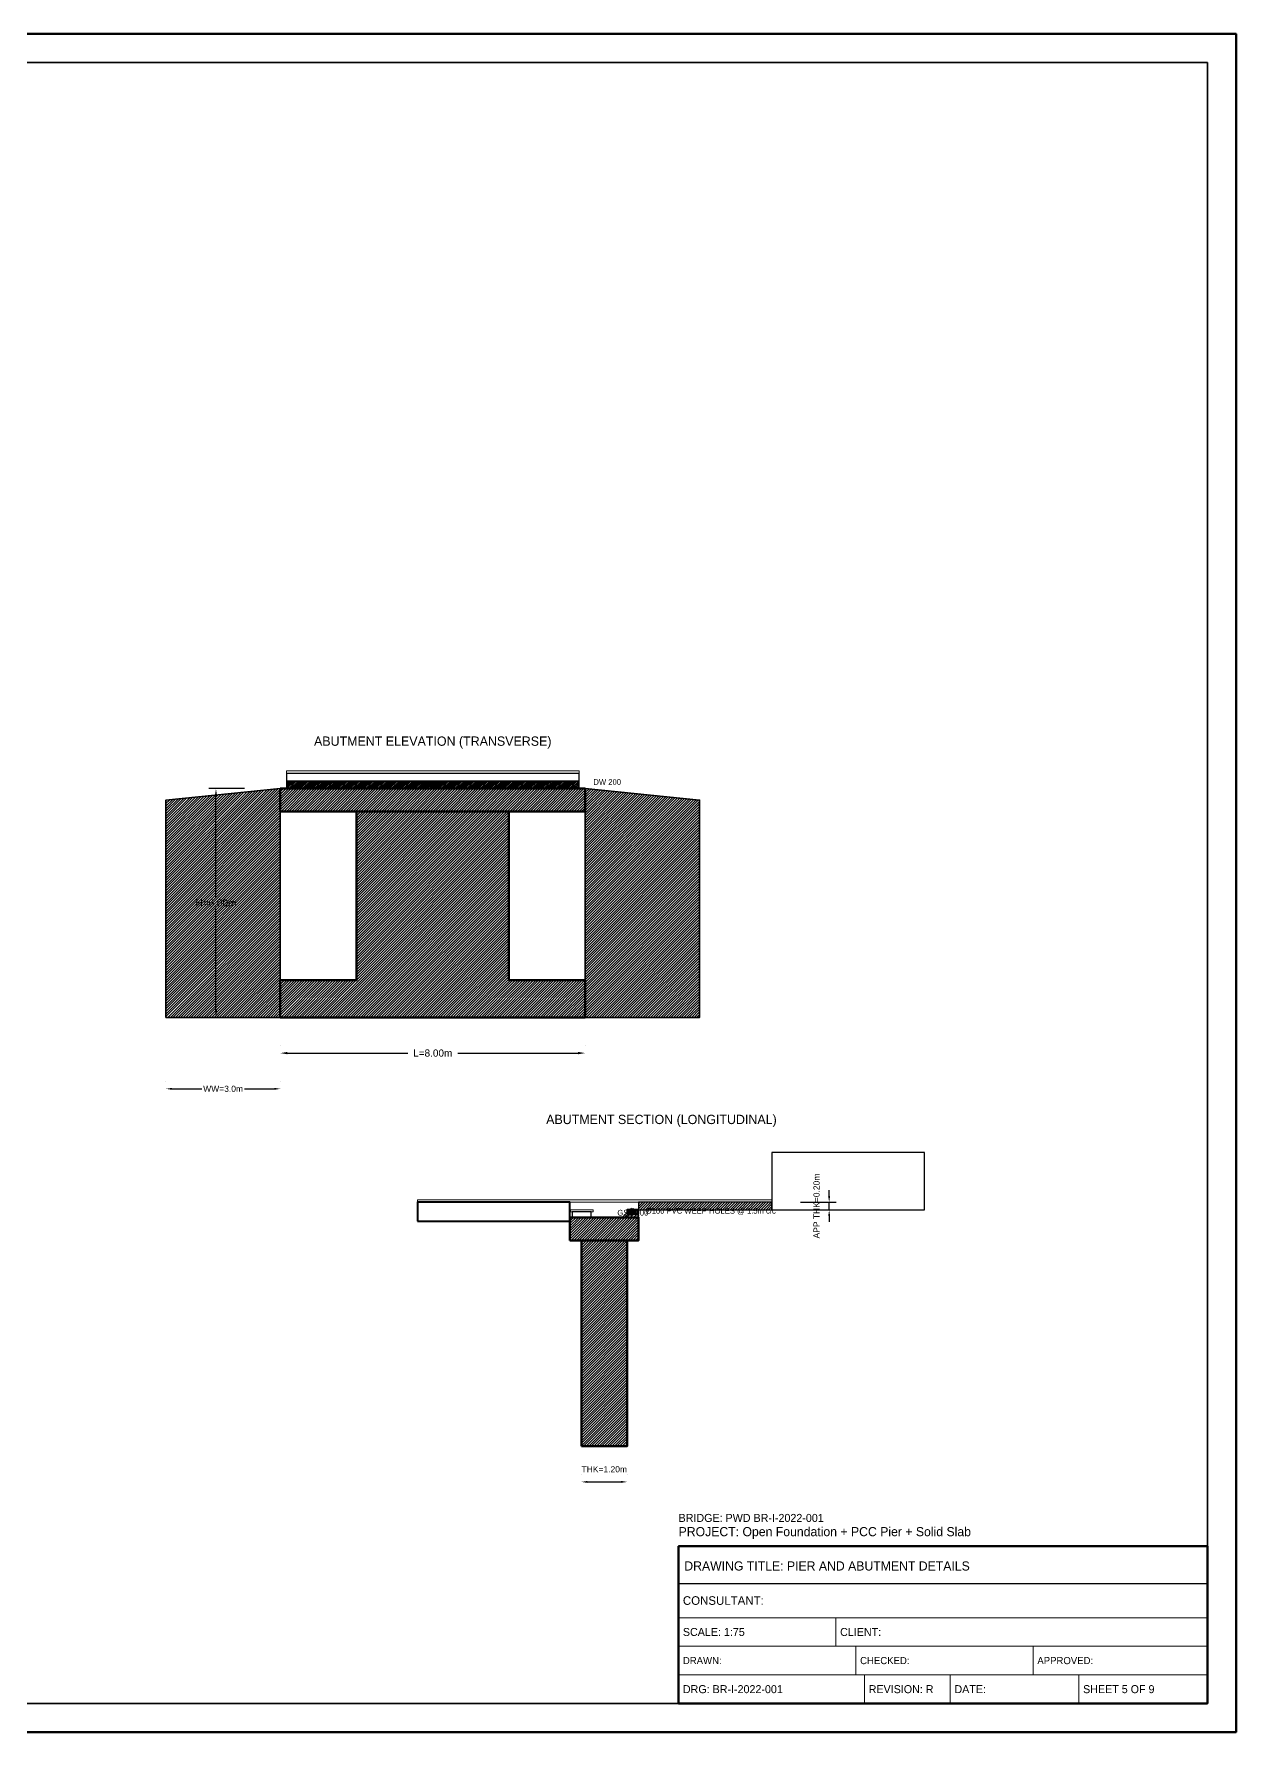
# Model space of a CAD drawing. Header units: metres. Extents: x 0 to 841, y 0 to 594.
# Drawn here: x 420 to 841, y 0 to 594 of the extents above; entities that cross this region are included whole.
import ezdxf
from ezdxf.enums import TextEntityAlignment as Align

# ---------------------------------------------------------------- set-up
doc = ezdxf.new("R2010")
doc.units = ezdxf.units.M
doc.linetypes.add('DASHED', pattern=[0.5, 0.375, -0.125])
for name, color, linetype, lineweight in [('ABUT-PROF', 4, 'Continuous', 50), ('BORDER-INNER', 7, 'Continuous', 35), ('BORDER-OUTER', 7, 'Continuous', 70), ('CIVIL-ROAD', 7, 'Continuous', 25), ('DIM-LINEAR', 3, 'Continuous', 18), ('STRUC-HATCHING', 8, 'Continuous', 18), ('SUB-ABUT', 3, 'Continuous', 35), ('SUB-BACKFILL', 34, 'Continuous', 18), ('SUB-BEARING', 5, 'Continuous', 25), ('SUB-DIRT-WALL', 3, 'Continuous', 35), ('SUPER-DECK', 2, 'Continuous', 50), ('SUPER-WEARING', 8, 'Continuous', 25), ('TEXT-HEADER', 7, 'Continuous', 25), ('TEXT-SPEC', 7, 'Continuous', 13), ('TEXT-TITLE', 7, 'Continuous', 25), ('TITLEBLK-BOX', 7, 'Continuous', 50), ('TITLEBLK-TEXT', 7, 'Continuous', 18)]:
    doc.layers.add(name, color=color, linetype=linetype, lineweight=lineweight)
doc.styles.add('BRIDGE_STD', font='Arial.ttf')
doc.dimstyles.new('pmb100', dxfattribs={"dimtxt": 2.5, "dimasz": 0.9375, "dimexe": 2.5, "dimexo": 2.5, "dimtad": 0, "dimtih": 1, "dimdec": 0, "dimtxsty": 'BRIDGE_STD', "dimcen": 2.5, "dimazin": 3, "dimtfac": 1, "dimtmove": 0, "dimatfit": 3})

msp = doc.modelspace()

# ---------------------------------------------------------------- hatches: boundary and pattern name
at = {"layer": 'STRUC-HATCHING'}
h = msp.add_hatch(dxfattribs=at)
h.set_pattern_fill('ANSI31', scale=0.1333333)
h.paths.add_polyline_path([(508.8, 330), (611.2, 330), (611.2, 332.67), (508.8, 332.67)])
h = msp.add_hatch(dxfattribs=at)
h.set_pattern_fill('ANSI31', scale=0.2)
h.paths.add_polyline_path([(506.67, 330), (466.67, 326), (466.67, 250), (506.67, 250)])
h = msp.add_hatch(dxfattribs=at)
h.set_pattern_fill('ANSI31', scale=0.2)
h.paths.add_polyline_path([(506.67, 322), (613.33, 322), (613.33, 330), (506.67, 330)])
h = msp.add_hatch(dxfattribs=at)
h.set_pattern_fill('ANSI31', scale=0.2)
h.paths.add_polyline_path([(613.33, 330), (653.33, 326), (653.33, 250), (613.33, 250)])
h = msp.add_hatch(dxfattribs=at)
h.set_pattern_fill('ANSI31', scale=0.2)
h.paths.add_polyline_path([(533.33, 322), (586.67, 322), (586.67, 262.96), (613.33, 262.96), (613.33, 250), (506.67, 250), (506.67, 262.96), (533.33, 262.96)])
h = msp.add_hatch(dxfattribs=at)
h.set_pattern_fill('ANSI31', scale=0.2)
h.paths.add_polyline_path([(632, 182.67), (678.67, 182.67), (678.67, 185.33), (632, 185.33)])
h = msp.add_hatch(dxfattribs=at)
h.set_pattern_fill('ANSI31', scale=0.2)
h.paths.add_polyline_path([(608, 172), (632, 172), (632, 180), (608, 180)])
h = msp.add_hatch(dxfattribs=at)
h.set_pattern_fill('ANSI31', scale=0.1333333)
h.paths.add_polyline_path([(628, 181.33), (632, 181.33), (632, 182.67), (628, 182.67)])
h = msp.add_hatch(dxfattribs=at)
h.set_pattern_fill('ANSI31', scale=0.266667)
h.paths.add_polyline_path([(628, 180), (632, 180), (632, 181.33), (628, 181.33)])
h = msp.add_hatch(dxfattribs=at)
h.set_pattern_fill('ANSI31', scale=0.2)
h.paths.add_polyline_path([(612, 100), (628, 100), (628, 172), (612, 172)])

# ---------------------------------------------------------------- linework, layer by layer
at = {"layer": 'ABUT-PROF', "color": 4, "linetype": 'DASHED'}
msp.add_line((506.67, 330), (613.33, 330), dxfattribs=at)
at = {"layer": 'ABUT-PROF', "lineweight": 30}
msp.add_lwpolyline([(508.8, 330), (611.2, 330), (611.2, 332.67), (508.8, 332.67), (508.8, 330)], dxfattribs=at)
at = {"layer": 'ABUT-PROF', "lineweight": 40}
msp.add_lwpolyline([(628, 181.33), (632, 181.33), (632, 182.67), (628, 182.67), (628, 181.33)], dxfattribs=at)
at = {"layer": 'ABUT-PROF', "color": 4}
for centre in [(560, 331.78), (560, 330.89), (630, 182.22), (630, 181.78)]:
    msp.add_circle(centre, 0.667, dxfattribs=at)
at = {"layer": 'BORDER-INNER'}
msp.add_lwpolyline([(10, 10), (831, 10), (831, 584), (10, 584), (10, 10)], dxfattribs=at)
at = {"layer": 'BORDER-OUTER'}
msp.add_lwpolyline([(0, 0), (841, 0), (841, 594), (0, 594), (0, 0)], dxfattribs=at)
at = {"layer": 'CIVIL-ROAD', "lineweight": 25}
for points in [[(508.8, 332.67), (611.2, 332.67), (611.2, 335.33), (508.8, 335.33), (508.8, 332.67)], [(632, 182.67), (678.67, 182.67), (678.67, 185.33), (632, 185.33), (632, 182.67)]]:
    msp.add_lwpolyline(points, dxfattribs=at)
at = {"layer": 'SUB-ABUT', "lineweight": 35}
for points in [[(506.67, 330), (466.67, 326), (466.67, 250), (506.67, 250), (506.67, 330)], [(613.33, 330), (653.33, 326), (653.33, 250), (613.33, 250), (613.33, 330)]]:
    msp.add_lwpolyline(points, dxfattribs=at)
at = {"layer": 'SUB-ABUT', "lineweight": 50}
for points in [[(506.67, 322), (613.33, 322), (613.33, 330), (506.67, 330), (506.67, 322)], [(533.33, 322), (586.67, 322), (586.67, 262.96), (613.33, 262.96), (613.33, 250), (506.67, 250), (506.67, 262.96), (533.33, 262.96), (533.33, 322)], [(608, 172), (632, 172), (632, 180), (608, 180), (608, 172)], [(612, 100), (628, 100), (628, 172), (612, 172), (612, 100)]]:
    msp.add_lwpolyline(points, dxfattribs=at)
at = {"layer": 'SUB-ABUT', "lineweight": 25}
msp.add_lwpolyline([(678.67, 182.67), (732, 182.67), (732, 202.67), (678.67, 202.67), (678.67, 182.67)], dxfattribs=at)
at = {"layer": 'SUB-BACKFILL', "lineweight": 20}
msp.add_lwpolyline([(628, 180), (632, 180), (632, 181.33), (628, 181.33), (628, 180)], dxfattribs=at)
at = {"layer": 'SUB-BEARING', "lineweight": 25}
for points in [[(518.67, 330), (526.67, 330), (526.67, 332), (518.67, 332), (518.67, 330)], [(556, 330), (564, 330), (564, 332), (556, 332), (556, 330)], [(593.33, 330), (601.33, 330), (601.33, 332), (593.33, 332), (593.33, 330)], [(608.8, 180), (615.47, 180), (615.47, 182), (608.8, 182), (608.8, 180)]]:
    msp.add_lwpolyline(points, dxfattribs=at)
at = {"layer": 'SUB-BEARING', "lineweight": 15}
msp.add_lwpolyline([(608.13, 182), (616.13, 182), (616.13, 182.67), (608.13, 182.67), (608.13, 182)], dxfattribs=at)
at = {"layer": 'SUB-DIRT-WALL', "lineweight": 18}
for p, q in [((626.5, 180.23), (629.5, 183.23)), ((626.5, 179.43), (629.5, 182.43))]:
    msp.add_line(p, q, dxfattribs=at)
at = {"layer": 'SUB-DIRT-WALL', "lineweight": 35}
msp.add_line((628, 180), (632, 180), dxfattribs=at)
at = {"layer": 'SUPER-DECK', "lineweight": 40}
msp.add_lwpolyline([(554.67, 178.67), (608, 178.67), (608, 185.33), (554.67, 185.33), (554.67, 178.67)], dxfattribs=at)
at = {"layer": 'SUPER-WEARING', "lineweight": 20}
for points in [[(508.8, 335.33), (611.2, 335.33), (611.2, 336.2), (508.8, 336.2), (508.8, 335.33)], [(554.67, 185.33), (678.67, 185.33), (678.67, 186.2), (554.67, 186.2), (554.67, 185.33)]]:
    msp.add_lwpolyline(points, dxfattribs=at)
at = {"layer": 'TITLEBLK-BOX', "lineweight": 50}
msp.add_lwpolyline([(646, 10), (831, 10), (831, 65), (646, 65), (646, 10)], dxfattribs=at)
at = {"layer": 'TITLEBLK-BOX', "lineweight": 30}
msp.add_lwpolyline([(646, 52), (831, 52), (831, 65), (646, 65), (646, 52)], dxfattribs=at)
at = {"layer": 'TITLEBLK-BOX', "lineweight": 18}
for points in [[(646, 40), (831, 40), (831, 52), (646, 52), (646, 40)], [(646, 30), (701, 30), (701, 40), (646, 40), (646, 30)], [(701, 30), (831, 30), (831, 40), (701, 40), (701, 30)], [(646, 20), (708, 20), (708, 30), (646, 30), (646, 20)], [(708, 20), (770, 20), (770, 30), (708, 30), (708, 20)], [(770, 20), (831, 20), (831, 30), (770, 30), (770, 20)], [(646, 10), (711, 10), (711, 20), (646, 20), (646, 10)], [(711, 10), (741, 10), (741, 20), (711, 20), (711, 10)], [(741, 10), (786, 10), (786, 20), (741, 20), (741, 10)], [(786, 10), (831, 10), (831, 20), (786, 20), (786, 10)]]:
    msp.add_lwpolyline(points, dxfattribs=at)

# ---------------------------------------------------------------- texts
at = {"layer": 'TEXT-HEADER'}
for s, p in [('ABUTMENT ELEVATION (TRANSVERSE)', (560, 345)), ('ABUTMENT SECTION (LONGITUDINAL)', (640, 212.67))]:
    msp.add_text(s, height=3.25, dxfattribs=at).set_placement(p, align=Align.CENTER)
at = {"layer": 'TEXT-SPEC', "color": 4}
for s, p in [('DW 200', (616.2, 331.33)), ('Ø100 PVC WEEP HOLES @ 1.5m c/c', (634.5, 181.33))]:
    msp.add_text(s, height=2, dxfattribs=at).set_placement(p)
at = {"layer": 'TEXT-SPEC'}
msp.add_text('GSB 100', height=2, dxfattribs=at).set_placement((630, 180.67), align=Align.CENTER)
at = {"layer": 'TEXT-TITLE'}
for s, p in [('PROJECT: Open Foundation + PCC Pier + Solid Slab', (646, 68.5)), ('DRAWING TITLE: PIER AND ABUTMENT DETAILS', (648, 56.5))]:
    msp.add_text(s, height=3.2, dxfattribs=at).set_placement(p)
at = {"layer": 'TITLEBLK-TEXT'}
for s, height, p in [('BRIDGE: PWD BR-I-2022-001', 2.8, (646, 73.5)), ('CONSULTANT: ', 3, (647.5, 44.5)), ('SCALE: 1:75', 2.8, (647.5, 33.6)), ('CLIENT: ', 2.8, (702.5, 33.6)), ('DRAWN: ', 2.5, (647.5, 23.75)), ('CHECKED: ', 2.5, (709.5, 23.75)), ('APPROVED: ', 2.5, (771.5, 23.75)), ('DRG: BR-I-2022-001', 2.8, (647.5, 13.6)), ('REVISION: R', 2.8, (712.5, 13.6)), ('DATE: ', 2.8, (742.5, 13.6)), ('SHEET 5 OF 9', 2.8, (787.5, 13.6))]:
    msp.add_text(s, height=height, dxfattribs=at).set_placement(p)

# ---------------------------------------------------------------- dimensions: what is measured, and where the dimension line sits
at = {"layer": 'DIM-LINEAR'}
for base, p1, p2, text, override in [((484.17, 250), (496.67, 250), (496.67, 330), 'H=6.00m', {"dimtxt": 2.5, "dimasz": 2.5, "dimgap": 1, "dimclrt": 3}), ((698.67, 182.67), (686.17, 182.67), (686.17, 185.33), 'APP THK=0.20m', {"dimtxt": 2.125, "dimasz": 2.125, "dimgap": 0.85, "dimclrt": 3})]:
    msp.add_linear_dim(base=base, p1=p1, p2=p2, angle=90, text=text, dimstyle='pmb100', override=override, dxfattribs=at).render()
for base, p1, p2, text, override in [((506.67, 237.5), (506.67, 237.5), (613.33, 237.5), 'L=8.00m', {"dimtxt": 2.5, "dimasz": 2.5, "dimgap": 1, "dimclrt": 3}), ((466.67, 225), (466.67, 225), (506.67, 225), 'WW=3.0m', {"dimtxt": 2.125, "dimasz": 2.125, "dimgap": 0.85, "dimclrt": 3}), ((612, 87.5), (612, 87.5), (628, 87.5), 'THK=1.20m', {"dimtxt": 2.125, "dimasz": 2.125, "dimgap": 0.85, "dimclrt": 3})]:
    msp.add_linear_dim(base=base, p1=p1, p2=p2, text=text, dimstyle='pmb100', override=override, dxfattribs=at).render()

doc.saveas('drawing.dxf')
